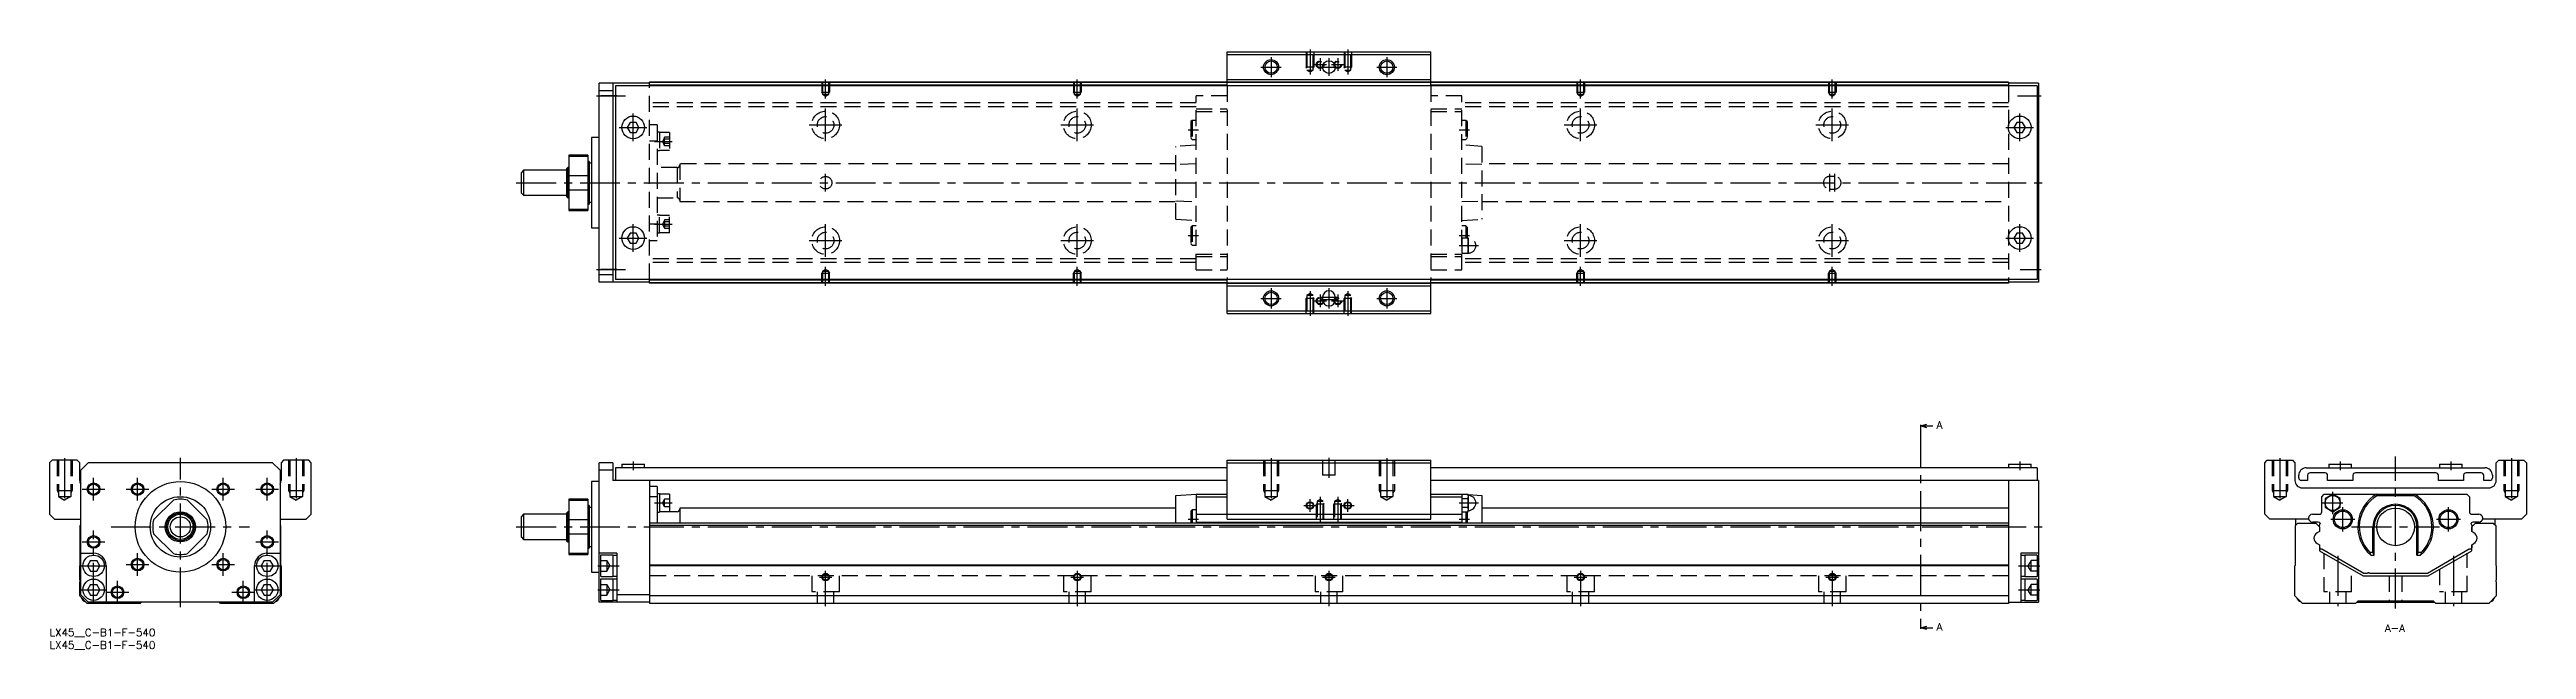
# Model space of a CAD drawing. Extents: x 0 to 984, y -8 to 230.
import ezdxf

# ---------------------------------------------------------------- set-up
doc = ezdxf.new("R2010")
doc.units = 0
doc.header["$LTSCALE"] = 0.5
doc.linetypes.add('CENTER', pattern=[50.8, 31.75, -6.35, 6.35, -6.35])
doc.linetypes.add('DASHED', pattern=[19.05, 12.7, -6.35])
for name, color, linetype in [('MSM_CENTER', 1, 'CENTER'), ('MSM_CONTINUOUS', 7, 'CONTINUOUS'), ('MSM_DASHED', 4, 'DASHED'), ('MSM_NARROW', 5, 'CONTINUOUS'), ('MSM_PART_NUMBER', 7, 'CONTINUOUS')]:
    doc.layers.add(name, color=color, linetype=linetype)
doc.styles.get("Standard").update_dxf_attribs({"font": 'txt.shx', "height": 3, "bigfont": 'bigfont.shx'})

# ---------------------------------------------------------------- blocks, each defined once
blk = doc.blocks.new('*U3')
at = {"layer": 'MSM_PART_NUMBER'}
blk.add_text('LX45__C-B1-F-540', height=3, dxfattribs=at).set_placement((0, -3))
blk = doc.blocks.new('*U4')
at = {"layer": 'MSM_PART_NUMBER'}
blk.add_text('LX45__C-B1-F-540', height=3, dxfattribs=at).set_placement((0, -8))

msp = doc.modelspace()

# ---------------------------------------------------------------- linework, layer by layer
at = {"layer": 'MSM_CENTER'}
for p, q in [((485.4, 227.38), (485.4, 219.38)), ((500.9, 230.38), (500.9, 220.47)), ((504.9, 226.88), (504.9, 221.88)), ((508.4, 226.88), (508.4, 219.88)), ((511.9, 226.88), (511.9, 221.88)), ((515.9, 230.38), (515.9, 220.47)), ((531.4, 227.38), (531.4, 219.38)), ((308.4, 210.87), (308.4, 218.38)), ((408.4, 210.87), (408.4, 218.38)), ((481.4, 223.38), (489.4, 223.38)), ((502.4, 224.38), (507.4, 224.38)), ((504.9, 223.38), (511.9, 223.38)), ((509.4, 224.38), (514.4, 224.38)), ((527.4, 223.38), (535.4, 223.38)), ((608.4, 210.87), (608.4, 218.38)), ((708.4, 210.87), (708.4, 218.38)), ((217.4, 211.88), (228.9, 211.88)), ((308.4, 193.88), (308.4, 206.88)), ((408.4, 193.88), (408.4, 206.88)), ((608.4, 193.88), (608.4, 206.88)), ((708.4, 193.88), (708.4, 206.88)), ((782.07, 211.88), (791.4, 211.88)), ((226.4, 199.38), (237.4, 199.38)), ((231.9, 193.88), (231.9, 204.88)), ((301.9, 200.38), (314.9, 200.38)), ((401.9, 200.38), (414.9, 200.38)), ((452.5, 198.38), (456.6, 198.38)), ((560.2, 198.38), (564.3, 198.38)), ((601.9, 200.38), (614.9, 200.38)), ((701.9, 200.38), (714.9, 200.38)), ((777.4, 199.38), (788.4, 199.38)), ((782.9, 193.88), (782.9, 204.88)), ((240.4, 193.83), (247.4, 193.83)), ((185.4, 177.38), (792.4, 177.38)), ((308.4, 173.88), (308.4, 180.88)), ((707.4, 173.88), (707.4, 180.88)), ((709.4, 173.88), (709.4, 180.88)), ((231.9, 149.88), (231.9, 160.88)), ((240.4, 160.92), (247.4, 160.92)), ((308.4, 147.88), (308.4, 160.88)), ((408.4, 147.88), (408.4, 160.88)), ((608.4, 147.88), (608.4, 160.88)), ((708.4, 147.88), (708.4, 160.88)), ((782.9, 149.88), (782.9, 160.88)), ((226.4, 155.38), (237.4, 155.38)), ((301.9, 154.38), (314.9, 154.38)), ((401.9, 154.38), (414.9, 154.38)), ((452.5, 156.38), (456.6, 156.38)), ((560.2, 156.38), (564.3, 156.38)), ((560.2, 152.38), (567.8, 152.38)), ((601.9, 154.38), (614.9, 154.38)), ((701.9, 154.38), (714.9, 154.38)), ((777.4, 155.38), (788.4, 155.38)), ((217.4, 142.88), (228.9, 142.88)), ((308.4, 136.38), (308.4, 143.89)), ((408.4, 136.38), (408.4, 143.89)), ((608.4, 136.38), (608.4, 143.89)), ((708.4, 136.38), (708.4, 143.89)), ((783.07, 142.88), (791.4, 142.88)), ((481.4, 131.38), (489.4, 131.38)), ((485.4, 135.38), (485.4, 127.38)), ((500.9, 134.29), (500.9, 124.38)), ((502.4, 130.38), (507.4, 130.38)), ((504.9, 132.88), (504.9, 127.88)), ((504.9, 131.88), (511.9, 131.88)), ((504.9, 130.88), (511.9, 130.88)), ((508.4, 135.38), (508.4, 127.38)), ((509.4, 130.38), (514.4, 130.38)), ((511.9, 132.88), (511.9, 127.88)), ((515.9, 134.29), (515.9, 124.38)), ((527.4, 131.38), (535.4, 131.38)), ((531.4, 135.38), (531.4, 127.38)), ((743.44, 80.12), (743.44, 0.88)), ((6, 67.76), (6, 50.18)), ((17.5, 51), (17.5, 60)), ((35, 51), (35, 60)), ((52, 8.5), (52, 68)), ((69, 51), (69, 60)), ((86.5, 51), (86.5, 60)), ((98, 67.76), (98, 50.18)), ((231.9, 66.5), (231.9, 63)), ((485.4, 67.76), (485.4, 50.18)), ((508.4, 68), (508.4, 60)), ((531.4, 67.76), (531.4, 50.18)), ((782.9, 66.5), (782.9, 63)), ((886.27, 67.76), (886.27, 50.18)), ((910.27, 66.5), (910.27, 63)), ((932.27, 8), (932.27, 68.5)), ((954.27, 66.5), (954.27, 63)), ((978.27, 67.76), (978.27, 50.18)), ((13, 55.5), (22, 55.5)), ((30.5, 55.5), (39.5, 55.5)), ((64.5, 55.5), (73.5, 55.5)), ((82, 55.5), (91, 55.5)), ((240.4, 50), (247.4, 50)), ((500.9, 46.5), (500.9, 51.5)), ((504.9, 52.41), (504.9, 42.5)), ((511.9, 52.41), (511.9, 42.5)), ((515.9, 46.5), (515.9, 51.5)), ((560.2, 50), (567.8, 50)), ((903.27, 50), (911.27, 50)), ((907.27, 45.54), (907.27, 54.46)), ((24.5, 40.5), (79.5, 40.5)), ((185.4, 40.5), (792.4, 40.5)), ((452.5, 43.5), (456.6, 43.5)), ((498.4, 49), (503.4, 49)), ((513.4, 49), (518.4, 49)), ((560.2, 43.5), (564.3, 43.5)), ((906.47, 43.5), (916.07, 43.5)), ((911.27, 38.7), (911.27, 48.3)), ((914.77, 40.5), (949.77, 40.5)), ((948.47, 43.5), (958.07, 43.5)), ((953.27, 38.7), (953.27, 48.3)), ((13, 34.5), (22, 34.5)), ((17.5, 10.25), (17.5, 39)), ((35, 21), (35, 30)), ((69, 21), (69, 30)), ((82, 34.5), (91, 34.5)), ((86.5, 10.25), (86.5, 39)), ((12.25, 25), (22.75, 25)), ((30.5, 25.5), (39.5, 25.5)), ((64.5, 25.5), (73.5, 25.5)), ((81.25, 25), (91.75, 25)), ((217.9, 25), (226.4, 25)), ((305.9, 20.5), (310.9, 20.5)), ((308.4, 9), (308.4, 23)), ((405.9, 20.5), (410.9, 20.5)), ((408.4, 23), (408.4, 9)), ((505.9, 20.5), (510.9, 20.5)), ((508.4, 23), (508.4, 9)), ((605.9, 20.5), (610.9, 20.5)), ((608.4, 23), (608.4, 9)), ((705.9, 20.5), (710.9, 20.5)), ((708.4, 23), (708.4, 9)), ((782.4, 25), (790.9, 25)), ((909.27, 28.97), (909.27, 9)), ((955.27, 28.97), (955.27, 9)), ((12.25, 15.5), (22.75, 15.5)), ((22.5, 14.5), (31.5, 14.5)), ((27, 10), (27, 19)), ((72.5, 14.5), (81.5, 14.5)), ((77, 10), (77, 19)), ((81.25, 15.5), (91.75, 15.5)), ((217.9, 15.5), (226.4, 15.5)), ((782.4, 15.5), (790.9, 15.5))]:
    msp.add_line(p, q, dxfattribs=at)
at = {"layer": 'MSM_CONTINUOUS'}
for p, q in [((467.9, 215.88), (467.9, 229.38)), ((467.9, 229.38), (548.9, 229.38)), ((467.9, 228.38), (548.9, 228.38)), ((548.9, 215.88), (548.9, 229.38)), ((238.4, 216.98), (218.4, 216.98)), ((218.4, 137.78), (218.4, 216.98)), ((223.9, 216.98), (223.9, 137.78)), ((778.4, 217.38), (238.4, 217.38)), ((238.4, 215.88), (238.4, 217.38)), ((467.9, 217.18), (238.4, 217.18)), ((467.9, 218.38), (548.9, 218.38)), ((467.9, 217.38), (548.9, 217.38)), ((778.4, 217.18), (548.9, 217.18)), ((778.4, 217.38), (778.4, 215.88)), ((790.4, 216.98), (778.4, 216.98)), ((790.4, 216.98), (790.4, 137.78)), ((223.9, 213.98), (218.4, 213.98)), ((789.9, 215.88), (224.9, 215.88)), ((224.9, 215.88), (224.9, 138.88)), ((467.9, 216.18), (238.4, 216.18)), ((778.4, 216.18), (548.9, 216.18)), ((789.9, 215.88), (789.9, 138.88)), ((230.74, 201.38), (229.59, 199.38)), ((229.59, 199.38), (230.74, 197.38)), ((233.05, 201.38), (230.74, 201.38)), ((230.74, 197.38), (233.05, 197.38)), ((234.2, 199.38), (233.05, 201.38)), ((233.05, 197.38), (234.2, 199.38)), ((781.74, 201.38), (780.59, 199.38)), ((780.59, 199.38), (781.74, 197.38)), ((784.05, 201.38), (781.74, 201.38)), ((781.74, 197.38), (784.05, 197.38)), ((785.2, 199.38), (784.05, 201.38)), ((784.05, 197.38), (785.2, 199.38)), ((213.9, 188.38), (206.4, 188.38)), ((206.4, 188.38), (206.4, 166.38)), ((206.4, 188.01), (213.9, 188.01)), ((213.9, 188.38), (213.9, 166.38)), ((215.4, 195.38), (215.4, 159.38)), ((218.4, 195.38), (215.4, 195.38)), ((188.4, 182.38), (187.4, 181.38)), ((187.4, 181.38), (187.4, 173.38)), ((188.4, 182.38), (188.4, 172.38)), ((205.4, 182.38), (188.4, 182.38)), ((205.9, 183.38), (205.4, 182.88)), ((205.4, 182.88), (205.4, 171.88)), ((205.9, 183.38), (205.9, 171.38)), ((206.4, 183.38), (205.9, 183.38)), ((213.9, 180.17), (206.4, 180.17)), ((214.4, 185.88), (213.9, 185.88)), ((214.4, 185.88), (214.4, 168.88)), ((215.4, 185.13), (214.4, 185.13)), ((187.4, 173.38), (188.4, 172.38)), ((188.4, 172.38), (205.4, 172.38)), ((205.4, 171.88), (205.9, 171.38)), ((205.9, 171.38), (206.4, 171.38)), ((206.4, 174.58), (213.9, 174.58)), ((213.9, 168.88), (214.4, 168.88)), ((214.4, 169.63), (215.4, 169.63)), ((213.9, 166.74), (206.4, 166.74)), ((206.4, 166.38), (213.9, 166.38)), ((215.4, 159.38), (218.4, 159.38)), ((230.74, 157.38), (229.59, 155.38)), ((229.59, 155.38), (230.74, 153.38)), ((233.05, 157.38), (230.74, 157.38)), ((230.74, 153.38), (233.05, 153.38)), ((234.2, 155.38), (233.05, 157.38)), ((233.05, 153.38), (234.2, 155.38)), ((781.74, 157.38), (780.59, 155.38)), ((780.59, 155.38), (781.74, 153.38)), ((784.05, 157.38), (781.74, 157.38)), ((781.74, 153.38), (784.05, 153.38)), ((785.2, 155.38), (784.05, 157.38)), ((784.05, 153.38), (785.2, 155.38)), ((223.9, 140.78), (218.4, 140.78)), ((789.9, 138.88), (224.9, 138.88)), ((238.4, 137.38), (238.4, 138.88)), ((467.9, 138.58), (238.4, 138.58)), ((467.9, 125.38), (467.9, 138.88)), ((548.9, 125.38), (548.9, 138.88)), ((778.4, 138.58), (548.9, 138.58)), ((778.4, 138.88), (778.4, 137.38)), ((238.4, 137.78), (218.4, 137.78)), ((467.9, 137.58), (238.4, 137.58)), ((778.4, 137.38), (238.4, 137.38)), ((467.9, 137.38), (548.9, 137.38)), ((467.9, 136.38), (548.9, 136.38)), ((505.9, 131.88), (505.9, 130.88)), ((510.9, 130.88), (510.9, 131.88)), ((778.4, 137.58), (548.9, 137.58)), ((790.4, 137.78), (778.4, 137.78)), ((467.9, 126.38), (548.9, 126.38)), ((467.9, 125.38), (548.9, 125.38)), ((743.44, 80.62), (745.94, 81.29)), ((743.44, 81.12), (743.44, 80.12)), ((743.44, 80.62), (748.44, 80.62)), ((745.94, 79.95), (743.44, 80.62)), ((1, 67), (0, 66)), ((0, 66), (0, 45.5)), ((11, 67), (1, 67)), ((12, 66), (11, 67)), ((12, 59), (12, 66)), ((15.4, 66), (12.4, 63)), ((12.4, 13.5), (12.4, 63)), ((88.6, 66), (15.4, 66)), ((91.6, 63), (88.6, 66)), ((91.6, 63), (91.6, 13.5)), ((93, 67), (92, 66)), ((92, 66), (92, 59)), ((103, 67), (93, 67)), ((104, 66), (103, 67)), ((104, 45.5), (104, 66)), ((223.9, 66), (218.4, 66)), ((218.4, 10.5), (218.4, 66)), ((223.9, 63), (218.4, 63)), ((223.9, 66), (223.9, 59)), ((224.9, 64), (224.9, 59)), ((467.9, 64), (224.9, 64)), ((227.4, 65.5), (227.4, 64)), ((227.4, 65.5), (236.4, 65.5)), ((236.4, 64), (236.4, 65.5)), ((467.9, 67), (548.9, 67)), ((467.9, 43.5), (467.9, 67)), ((467.9, 66), (548.9, 66)), ((548.9, 43.5), (548.9, 67)), ((789.9, 64), (548.9, 64)), ((778.4, 65.5), (778.4, 64)), ((778.4, 65.5), (787.4, 65.5)), ((787.4, 64), (787.4, 65.5)), ((789.9, 64), (789.9, 59)), ((880.27, 66), (881.27, 67)), ((880.27, 45.5), (880.27, 66)), ((881.27, 67), (891.27, 67)), ((891.27, 67), (892.27, 66)), ((892.27, 66), (892.27, 59)), ((893.77, 60), (893.77, 61)), ((896.77, 64), (967.77, 64)), ((897.27, 61), (897.27, 59)), ((904.27, 62), (898.27, 62)), ((905.27, 59), (905.27, 61)), ((905.77, 65.5), (914.77, 65.5)), ((905.77, 65.5), (905.77, 64)), ((914.77, 64), (914.77, 65.5)), ((915.27, 61), (915.27, 59)), ((948.27, 62), (916.27, 62)), ((949.27, 59), (949.27, 61)), ((949.77, 65.5), (958.77, 65.5)), ((949.77, 65.5), (949.77, 64)), ((958.77, 64), (958.77, 65.5)), ((959.27, 61), (959.27, 59)), ((966.27, 62), (960.27, 62)), ((967.27, 59), (967.27, 61)), ((970.77, 61), (970.77, 60)), ((972.27, 66), (973.27, 67)), ((972.27, 59), (972.27, 66)), ((973.27, 67), (983.27, 67)), ((983.27, 67), (984.27, 66)), ((984.27, 66), (984.27, 45.5)), ((41.36, 43.3), (49.2, 51.14)), ((54.8, 51.14), (62.64, 43.3)), ((213.9, 51.5), (206.4, 51.5)), ((206.4, 51.5), (206.4, 29.5)), ((206.4, 51.14), (213.9, 51.14)), ((213.9, 51.5), (213.9, 29.5)), ((218.4, 58.5), (215.4, 58.5)), ((215.4, 58.5), (215.4, 22.5)), ((467.9, 59), (223.9, 59)), ((238.4, 59), (238.4, 10)), ((241.4, 56.5), (238.4, 56.5)), ((241.4, 52.5), (238.4, 52.5)), ((241.4, 56.5), (241.4, 42)), ((242.4, 53.65), (241.4, 53.65)), ((242.4, 53.65), (242.4, 46.35)), ((246.4, 53.5), (242.4, 53.5)), ((246.4, 53.5), (246.4, 46.5)), ((447.6, 53), (455.6, 53.5)), ((447.6, 42), (447.6, 53)), ((455.6, 53.5), (467.9, 53.5)), ((455.6, 53.5), (455.6, 42)), ((455.6, 52.5), (467.9, 52.5)), ((790.4, 59), (548.9, 59)), ((548.9, 53.5), (561.2, 53.5)), ((548.9, 52.5), (561.2, 52.5)), ((561.2, 53.5), (561.77, 53.46)), ((561.2, 53.5), (561.2, 42)), ((561.32, 53.46), (561.2, 53)), ((561.2, 52.41), (561.2, 52.6)), ((561.32, 53.46), (563.67, 53.46)), ((561.32, 51.73), (563.67, 51.73)), ((563.8, 53), (563.67, 53.46)), ((563.7, 53.34), (569.2, 53)), ((563.8, 47), (563.8, 53)), ((569.2, 53), (569.2, 42)), ((778.4, 59), (778.4, 10)), ((790.4, 59), (790.4, 10.5)), ((897.27, 59), (894.77, 59)), ((895.27, 56), (969.27, 56)), ((902.92, 52.5), (903.92, 53.5)), ((902.92, 46.5), (902.92, 52.5)), ((903.92, 53.5), (960.62, 53.5)), ((907.27, 53.46), (904.27, 51.73)), ((904.27, 51.73), (904.27, 48.27)), ((915.27, 59), (905.27, 59)), ((910.27, 51.73), (907.27, 53.46)), ((910.27, 48.27), (910.27, 51.73)), ((924.79, 53.5), (925.04, 53)), ((925.04, 53), (939.5, 53)), ((939.5, 53), (939.76, 53.5)), ((959.27, 59), (949.27, 59)), ((960.62, 53.5), (961.62, 52.5)), ((961.62, 52.5), (961.62, 46.5)), ((969.77, 59), (967.27, 59)), ((0, 45.5), (2, 43.5)), ((2, 43.5), (12.4, 43.5)), ((12.2, 41), (12.4, 41.2)), ((12.2, 25.2), (12.2, 41)), ((91.6, 43.5), (102, 43.5)), ((91.6, 41.2), (91.8, 41)), ((91.8, 41), (91.8, 25.2)), ((102, 43.5), (104, 45.5)), ((188.4, 45.5), (187.4, 44.5)), ((187.4, 44.5), (187.4, 36.5)), ((205.4, 45.5), (188.4, 45.5)), ((188.4, 45.5), (188.4, 35.5)), ((205.9, 46.5), (205.4, 46)), ((205.4, 46), (205.4, 35)), ((206.4, 46.5), (205.9, 46.5)), ((205.9, 46.5), (205.9, 34.5)), ((213.9, 43.3), (206.4, 43.3)), ((214.4, 49), (213.9, 49)), ((214.4, 49), (214.4, 32)), ((215.4, 48.25), (214.4, 48.25)), ((778.4, 42), (238.4, 42)), ((778.4, 41), (238.4, 41)), ((241.4, 46.35), (242.4, 46.35)), ((249.4, 46.5), (242.4, 46.5)), ((250.4, 48), (250.4, 42)), ((447.6, 48), (250.4, 48)), ((454, 47.3), (453.5, 46.8)), ((453.5, 46.8), (453.5, 42)), ((455.6, 47.3), (454, 47.3)), ((454, 47.3), (454, 42)), ((455.6, 45.5), (561.2, 45.5)), ((455.6, 42.4), (561.2, 42.4)), ((467.9, 43.5), (548.9, 43.5)), ((561.2, 47), (561.32, 46.54)), ((561.32, 48.27), (563.67, 48.27)), ((561.32, 46.54), (563.67, 46.54)), ((562.8, 46.54), (562.8, 42)), ((563.3, 46.54), (563.3, 42)), ((563.67, 46.54), (563.8, 47)), ((778.4, 48), (569.2, 48)), ((882.27, 43.5), (880.27, 45.5)), ((897.74, 43.5), (882.27, 43.5)), ((892.47, 41), (893.47, 42)), ((892.47, 25.2), (892.47, 41)), ((892.67, 41.2), (892.67, 43.5)), ((893.47, 42), (900.52, 42)), ((899.22, 45.5), (901.92, 45.5)), ((901.52, 42.4), (899.22, 42.4)), ((900.52, 42), (902.02, 40.5)), ((900.52, 42), (902.02, 40.5)), ((901.97, 40.55), (901.97, 41.2)), ((902.02, 40.5), (902.02, 38.61)), ((904.27, 48.27), (907.27, 46.54)), ((907.27, 46.54), (910.27, 48.27)), ((923.27, 30.44), (923.27, 40.5)), ((923.77, 29.22), (923.77, 40.5)), ((940.77, 29.22), (940.77, 40.5)), ((941.27, 30.44), (941.27, 40.5)), ((962.52, 40.5), (964.02, 42)), ((962.57, 40.55), (962.52, 40.5)), ((962.52, 40.5), (962.52, 38.61)), ((962.52, 38.61), (962.52, 40.5)), ((962.57, 41.2), (962.57, 40.55)), ((962.62, 45.5), (965.32, 45.5)), ((965.32, 42.4), (963.02, 42.4)), ((964.02, 42), (971.07, 42)), ((982.27, 43.5), (966.81, 43.5)), ((971.07, 42), (972.07, 41)), ((971.87, 41.2), (971.87, 43.5)), ((972.07, 41), (972.07, 25.2)), ((984.27, 45.5), (982.27, 43.5)), ((12.4, 30), (17.5, 30)), ((49.2, 29.86), (41.36, 37.7)), ((62.64, 37.7), (54.8, 29.86)), ((86.5, 30), (91.6, 30)), ((187.4, 36.5), (188.4, 35.5)), ((188.4, 35.5), (205.4, 35.5)), ((205.4, 35), (205.9, 34.5)), ((205.9, 34.5), (206.4, 34.5)), ((206.4, 37.7), (213.9, 37.7)), ((213.9, 29.86), (206.4, 29.86)), ((213.9, 32), (214.4, 32)), ((214.4, 32.75), (215.4, 32.75)), ((225.4, 30), (218.4, 30)), ((225.4, 30), (225.4, 10.5)), ((783.4, 30), (783.4, 10.5)), ((790.4, 30), (783.4, 30)), ((902.02, 38.61), (901.13, 38.1)), ((901.13, 33.9), (902.02, 33.39)), ((902.02, 33.39), (902.02, 31)), ((902.02, 31), (919.34, 21)), ((902.97, 31.61), (902.77, 31.61)), ((919.61, 22), (902.97, 31.61)), ((921.91, 30.44), (923.27, 30.44)), ((923.77, 29.22), (923.27, 30.44)), ((941.27, 30.44), (940.77, 29.22)), ((941.27, 30.44), (942.63, 30.44)), ((961.57, 31.61), (944.93, 22)), ((945.2, 21), (962.52, 31)), ((961.77, 31.61), (961.57, 31.61)), ((963.42, 38.1), (962.52, 38.61)), ((962.52, 33.39), (963.42, 33.9)), ((962.52, 33.39), (962.52, 32.13)), ((962.52, 31), (962.52, 33.39)), ((12, 25), (12.2, 25.2)), ((12, 19.4), (12, 25)), ((16.27, 27.12), (15.05, 25)), ((15.05, 25), (16.27, 22.88)), ((16.27, 27.12), (18.73, 27.12)), ((16.27, 22.88), (18.73, 22.88)), ((19.95, 25), (18.73, 27.12)), ((18.73, 22.88), (19.95, 25)), ((22.5, 25), (22.5, 10.5)), ((81.5, 10.5), (81.5, 25)), ((85.27, 27.12), (84.05, 25)), ((84.05, 25), (85.27, 22.88)), ((85.27, 27.12), (87.73, 27.12)), ((85.27, 22.88), (87.73, 22.88)), ((88.95, 25), (87.73, 27.12)), ((87.73, 22.88), (88.95, 25)), ((91.8, 25.2), (92, 25)), ((92, 25), (92, 13)), ((206.4, 29.5), (213.9, 29.5)), ((215.4, 22.5), (218.4, 22.5)), ((218.9, 29), (218.9, 21)), ((223.9, 29.25), (219.15, 29.25)), ((219.15, 20.75), (223.9, 20.75)), ((223.9, 19.75), (219.15, 19.75)), ((223.9, 29.25), (223.9, 20.75)), ((225.4, 29.15), (223.9, 29.15)), ((223.9, 20.85), (225.4, 20.85)), ((223.9, 19.75), (223.9, 11.25)), ((778.4, 25.2), (238.4, 25.2)), ((778.4, 25), (238.4, 25)), ((784.9, 29.15), (783.4, 29.15)), ((783.4, 20.85), (784.9, 20.85)), ((789.9, 29.25), (784.9, 29.25)), ((784.9, 29.25), (784.9, 20.75)), ((784.9, 20.75), (789.9, 20.75)), ((789.9, 19.75), (784.9, 19.75)), ((784.9, 19.75), (784.9, 11.25)), ((789.9, 29.25), (789.9, 20.75)), ((789.9, 19.75), (789.9, 11.25)), ((892.27, 25), (892.47, 25.2)), ((892.27, 13), (892.27, 25)), ((919.34, 21), (945.2, 21)), ((921.12, 22), (919.61, 22)), ((944.93, 22), (921.92, 22)), ((922.38, 29.22), (923.77, 29.22)), ((940.77, 29.22), (942.16, 29.22)), ((972.07, 25.2), (972.27, 25)), ((972.27, 25), (972.27, 19.4)), ((12, 13), (12, 18.6)), ((15, 10), (12, 13)), ((15.4, 10.5), (12.4, 13.5)), ((36, 10), (15, 10)), ((16.27, 17.62), (15.05, 15.5)), ((15.05, 15.5), (16.27, 13.38)), ((88.6, 10.5), (15.4, 10.5)), ((16.27, 17.62), (18.73, 17.62)), ((16.27, 13.38), (18.73, 13.38)), ((19.95, 15.5), (18.73, 17.62)), ((18.73, 13.38), (19.95, 15.5)), ((36.5, 10.5), (36, 10)), ((68, 10), (67.5, 10.5)), ((89, 10), (68, 10)), ((85.27, 17.62), (84.05, 15.5)), ((84.05, 15.5), (85.27, 13.38)), ((85.27, 17.62), (87.73, 17.62)), ((85.27, 13.38), (87.73, 13.38)), ((88.95, 15.5), (87.73, 17.62)), ((87.73, 13.38), (88.95, 15.5)), ((91.6, 13.5), (88.6, 10.5)), ((92, 13), (89, 10)), ((238.4, 10.5), (218.4, 10.5)), ((218.9, 19.5), (218.9, 11.5)), ((219.15, 11.25), (223.9, 11.25)), ((225.4, 19.65), (223.9, 19.65)), ((223.9, 11.35), (225.4, 11.35)), ((238.4, 13.5), (225.4, 13.5)), ((778.4, 13), (238.4, 13)), ((778.4, 10), (238.4, 10)), ((778.4, 10.5), (790.4, 10.5)), ((784.9, 19.65), (783.4, 19.65)), ((783.4, 11.35), (784.9, 11.35)), ((784.9, 11.25), (789.9, 11.25)), ((895.27, 10), (892.27, 13)), ((916.27, 10), (895.27, 10)), ((917.27, 11), (916.27, 10)), ((916.77, 10.5), (947.77, 10.5)), ((947.27, 11), (917.27, 11)), ((948.27, 10), (947.27, 11)), ((969.27, 10), (948.27, 10)), ((972.27, 13), (969.27, 10)), ((972.27, 18.6), (972.27, 13)), ((743.44, 0.38), (745.94, 1.05)), ((743.44, 0.88), (743.44, -0.12)), ((743.44, 0.38), (748.44, 0.38)), ((745.94, -0.29), (743.44, 0.38))]:
    msp.add_line(p, q, dxfattribs=at)
for centre, radius in [((485.4, 223.38), 2.46), ((508.4, 223.38), 2.5), ((531.4, 223.38), 2.46), ((231.9, 199.38), 4.5), ((782.9, 199.38), 4.5), ((231.9, 155.38), 4.5), ((782.9, 155.38), 4.5), ((485.4, 131.38), 2.46), ((531.4, 131.38), 2.46), ((17.5, 55.5), 2.07), ((35, 55.5), 2.07), ((52, 40.5), 18), ((52, 40.5), 12), ((69, 55.5), 2.07), ((86.5, 55.5), 2.07), ((500.9, 49), 1.23), ((515.9, 49), 1.23), ((907.27, 50), 3), ((52, 40.5), 6), ((52, 40.5), 5.5), ((52, 40.5), 5), ((52, 40.5), 4), ((911.27, 43.5), 3.8), ((911.27, 43.5), 3.3), ((932.27, 40.5), 7.5), ((953.27, 43.5), 3.8), ((953.27, 43.5), 3.3), ((17.5, 34.5), 2.07), ((86.5, 34.5), 2.07), ((17.5, 25), 4.25), ((17.5, 15.5), 4.25), ((35, 25.5), 2.07), ((69, 25.5), 2.07), ((86.5, 25), 4.25), ((86.5, 15.5), 4.25), ((308.4, 20.5), 1.23), ((408.4, 20.5), 1.23), ((508.4, 20.5), 1.23), ((608.4, 20.5), 1.23), ((708.4, 20.5), 1.23), ((27, 14.5), 2.07), ((77, 14.5), 2.07)]:
    msp.add_circle(centre, radius, dxfattribs=at)
for centre, radius, start, end in [((508.4, 131.88), 2.5, 0, 180), ((508.4, 130.88), 2.5, 180, 0), ((896.77, 61), 3, 90, 180), ((894.77, 60), 1, 180, 270), ((898.27, 61), 1, 90, 180), ((904.27, 61), 1, 0, 90), ((916.27, 61), 1, 90, 180), ((948.27, 61), 1, 0, 90), ((960.27, 61), 1, 90, 180), ((966.27, 61), 1, 0, 90), ((967.77, 61), 3, 0, 90), ((969.77, 60), 1, 270, 0), ((15, 59), 3, 180, 209.92525), ((52, 40.5), 11, 75.27264, 104.72736), ((89, 59), 3, 330.07238, 0), ((564.5, 52.57), 3.31, 164.22771, 179.4294), ((564.5, 52.63), 3.31, 180.57378, 195.76911), ((574.08, 49.95), 12.89, 172.03062, 179.75617), ((574.65, 50.1), 13.46, 180.40698, 187.80623), ((560.49, 52.56), 3.31, 0.57378, 15.76911), ((560.49, 52.63), 3.31, 344.22771, 359.4294), ((550.9, 49.94), 12.89, 0.24521, 7.968), ((550.34, 50.1), 13.46, 352.19377, 359.59302), ((563.8, 50), 3, 270, 90), ((895.27, 59), 3, 180, 270), ((932.27, 40.5), 15, 119.92643, 228.76392), ((932.27, 40.5), 14.44, 120.05097, 224.15139), ((932.27, 40.5), 9, 0, 180), ((932.27, 40.5), 14.44, 315.84861, 59.94903), ((932.27, 40.5), 15, 311.23608, 60.07357), ((969.27, 59), 3, 270, 0), ((52, 40.5), 11, 165.27264, 194.72736), ((52, 40.5), 11, 345.27264, 14.72736), ((249.4, 47.5), 1, 270, 0), ((564.5, 47.37), 3.31, 164.22771, 179.4294), ((564.5, 47.44), 3.31, 180.57378, 195.76911), ((560.49, 47.37), 3.31, 0.57378, 15.76911), ((560.49, 47.43), 3.31, 344.22771, 359.4294), ((899.22, 43.95), 1.55, 90, 270), ((901.52, 41.4), 1, 30.09191, 90), ((901.92, 46.5), 1, 270, 0), ((902.77, 41.2), 0.8, 118.74892, 180), ((932.27, 40.5), 8.5, 0, 180), ((962.62, 46.5), 1, 180, 270), ((963.02, 41.4), 1, 90, 149.90809), ((961.77, 41.2), 0.8, 0, 61.25108), ((965.32, 43.95), 1.55, 270, 90), ((17.5, 25), 5, 0, 90), ((52, 40.5), 11, 255.27264, 284.72736), ((86.5, 25), 5, 90, 180), ((902.43, 35.85), 2.6, 120.00003, 176.58933), ((902.43, 36.15), 2.6, 183.41067, 239.99996), ((902.77, 32.41), 0.8, 200.36413, 270), ((934.5, 34.62), 13.26, 198.36858, 204.03004), ((929.98, 34.65), 13.33, 335.98509, 341.61629), ((961.77, 32.41), 0.8, 270, 339.62763), ((962.12, 35.85), 2.6, 3.41067, 59.99996), ((962.12, 36.15), 2.6, 300.00004, 356.58933), ((219.15, 29), 0.25, 90, 180), ((219.15, 21), 0.25, 180, 270), ((219.15, 19.5), 0.25, 90, 180), ((921.52, 21.7), 0.5, 36.8699, 143.1301), ((11.7, 19), 0.5, 306.8699, 53.1301), ((15.4, 13.5), 3, 201.81505, 248.18495), ((88.6, 13.5), 3, 291.81368, 338.18632), ((219.15, 11.5), 0.25, 180, 270), ((895.67, 13.5), 3, 201.81368, 248.18632), ((968.87, 13.5), 3, 291.81505, 338.18495), ((972.57, 19), 0.5, 126.8699, 233.1301)]:
    msp.add_arc(centre, radius, start, end, dxfattribs=at)
at = {"layer": 'MSM_DASHED'}
for p, q in [((499.4, 229.38), (499.4, 223.38)), ((499.67, 229.38), (499.67, 222.18)), ((502.13, 222.18), (502.13, 229.38)), ((502.4, 229.38), (502.4, 223.38)), ((514.4, 229.38), (514.4, 223.38)), ((514.67, 229.38), (514.67, 222.18)), ((517.13, 222.18), (517.13, 229.38)), ((517.4, 229.38), (517.4, 223.38)), ((306.9, 217.38), (306.9, 213.38)), ((307.17, 217.38), (307.17, 212.58)), ((309.63, 212.58), (309.63, 217.38)), ((309.9, 217.38), (309.9, 213.38)), ((406.9, 217.38), (406.9, 213.38)), ((407.17, 217.38), (407.17, 212.58)), ((409.63, 212.58), (409.63, 217.38)), ((409.9, 217.38), (409.9, 213.38)), ((548.9, 217.38), (467.9, 217.38)), ((502.4, 223.38), (499.4, 223.38)), ((499.67, 222.91), (499.4, 223.38)), ((499.67, 222.18), (502.13, 222.18)), ((499.67, 222.18), (500.9, 221.47)), ((500.9, 221.47), (502.13, 222.18)), ((502.13, 222.91), (502.4, 223.38)), ((517.4, 223.38), (514.4, 223.38)), ((514.67, 222.91), (514.4, 223.38)), ((514.67, 222.18), (517.13, 222.18)), ((514.67, 222.18), (515.9, 221.47)), ((515.9, 221.47), (517.13, 222.18)), ((517.13, 222.91), (517.4, 223.38)), ((606.9, 217.38), (606.9, 213.38)), ((607.17, 217.38), (607.17, 212.58)), ((609.63, 212.58), (609.63, 217.38)), ((609.9, 217.38), (609.9, 213.38)), ((706.9, 217.38), (706.9, 213.38)), ((707.17, 217.38), (707.17, 212.58)), ((709.63, 212.58), (709.63, 217.38)), ((709.9, 217.38), (709.9, 213.38)), ((225.4, 211.88), (218.4, 211.88)), ((238.4, 138.88), (238.4, 215.88)), ((455.6, 209.13), (238.4, 209.13)), ((455.6, 207.63), (238.4, 207.63)), ((306.9, 213.38), (309.9, 213.38)), ((307.17, 212.91), (306.9, 213.38)), ((307.17, 212.58), (308.4, 211.87)), ((307.17, 212.58), (309.63, 212.58)), ((308.4, 211.87), (309.63, 212.58)), ((309.63, 212.91), (309.9, 213.38)), ((406.9, 213.38), (409.9, 213.38)), ((407.17, 212.91), (406.9, 213.38)), ((407.17, 212.58), (409.63, 212.58)), ((407.17, 212.58), (408.4, 211.87)), ((408.4, 211.87), (409.63, 212.58)), ((409.63, 212.91), (409.9, 213.38)), ((467.9, 211.98), (455.6, 211.98)), ((455.6, 142.78), (455.6, 211.98)), ((455.6, 206.73), (467.9, 206.73)), ((467.9, 215.88), (467.9, 138.88)), ((548.9, 215.88), (548.9, 138.88)), ((561.2, 211.98), (548.9, 211.98)), ((548.9, 206.73), (561.2, 206.73)), ((561.2, 142.78), (561.2, 211.98)), ((778.4, 209.13), (561.2, 209.13)), ((778.4, 207.63), (561.2, 207.63)), ((606.9, 213.38), (609.9, 213.38)), ((607.17, 212.91), (606.9, 213.38)), ((607.17, 212.58), (609.63, 212.58)), ((607.17, 212.58), (608.4, 211.87)), ((608.4, 211.87), (609.63, 212.58)), ((609.63, 212.91), (609.9, 213.38)), ((706.9, 213.38), (709.9, 213.38)), ((707.17, 212.91), (706.9, 213.38)), ((707.17, 212.58), (709.63, 212.58)), ((707.17, 212.58), (708.4, 211.87)), ((708.4, 211.87), (709.63, 212.58)), ((709.63, 212.91), (709.9, 213.38)), ((778.4, 215.88), (778.4, 138.88)), ((241.4, 200.38), (238.4, 200.38)), ((241.4, 200.38), (241.4, 154.38)), ((242.4, 197.48), (241.4, 197.48)), ((242.4, 197.48), (242.4, 190.18)), ((246.4, 197.33), (242.4, 197.33)), ((246.4, 197.33), (246.4, 190.33)), ((454, 202.18), (453.5, 201.68)), ((453.5, 201.68), (453.5, 195.08)), ((455.6, 202.18), (454, 202.18)), ((454, 202.18), (454, 194.58)), ((455.6, 205.73), (467.9, 205.73)), ((548.9, 205.73), (561.2, 205.73)), ((562.8, 202.18), (561.2, 202.18)), ((563.3, 201.68), (562.8, 202.18)), ((562.8, 202.18), (562.8, 194.58)), ((563.3, 201.68), (563.3, 195.08)), ((241.4, 193.9), (238.4, 193.9)), ((241.4, 190.18), (242.4, 190.18)), ((242.4, 190.33), (246.4, 190.33)), ((244.4, 195.33), (243.53, 193.83)), ((244.4, 192.33), (243.53, 193.83)), ((244.4, 192.1), (244.4, 195.56)), ((246.4, 195.56), (244.4, 195.56)), ((246.4, 194.7), (244.4, 194.7)), ((246.4, 192.96), (244.4, 192.96)), ((246.4, 192.1), (244.4, 192.1)), ((455.6, 192.38), (447.6, 191.82)), ((447.6, 162.93), (447.6, 191.82)), ((453.5, 195.08), (454, 194.58)), ((454, 194.58), (455.6, 194.58)), ((561.2, 194.58), (562.8, 194.58)), ((569.2, 191.82), (561.2, 192.38)), ((562.8, 194.58), (563.3, 195.08)), ((569.2, 191.82), (569.2, 162.93)), ((249.4, 183.38), (241.4, 183.38)), ((249.4, 183.38), (249.4, 171.38)), ((250.4, 184.88), (250.4, 169.88)), ((447.6, 184.88), (250.4, 184.88)), ((455.6, 184.86), (447.6, 184.61)), ((569.2, 184.61), (561.2, 184.86)), ((778.4, 184.88), (569.2, 184.88)), ((709.4, 179.88), (707.4, 179.88)), ((241.4, 171.38), (249.4, 171.38)), ((250.4, 169.88), (447.6, 169.88)), ((447.6, 170.14), (455.6, 169.89)), ((561.2, 169.89), (569.2, 170.14)), ((569.2, 169.88), (778.4, 169.88)), ((707.4, 174.88), (709.4, 174.88)), ((241.4, 160.85), (238.4, 160.85)), ((241.4, 164.57), (242.4, 164.57)), ((242.4, 157.27), (242.4, 164.57)), ((242.4, 164.42), (246.4, 164.42)), ((244.4, 162.42), (243.53, 160.92)), ((244.4, 159.42), (243.53, 160.92)), ((244.4, 162.65), (244.4, 159.19)), ((246.4, 162.65), (244.4, 162.65)), ((246.4, 161.79), (244.4, 161.79)), ((246.4, 160.05), (244.4, 160.05)), ((246.4, 159.19), (244.4, 159.19)), ((246.4, 157.42), (246.4, 164.42)), ((447.6, 162.93), (455.6, 162.38)), ((454, 160.18), (453.5, 159.68)), ((453.5, 159.68), (453.5, 153.08)), ((455.6, 160.18), (454, 160.18)), ((454, 160.18), (454, 152.58)), ((561.2, 162.38), (569.2, 162.93)), ((562.8, 160.18), (561.2, 160.18)), ((562.8, 160.18), (562.8, 155.38)), ((563.3, 159.68), (562.8, 160.18)), ((563.3, 159.68), (563.3, 155.38)), ((238.4, 154.38), (241.4, 154.38)), ((242.4, 157.27), (241.4, 157.27)), ((246.4, 157.42), (242.4, 157.42)), ((453.5, 153.08), (454, 152.58)), ((454, 152.58), (455.6, 152.58)), ((455.6, 149.03), (467.9, 149.03)), ((455.6, 148.03), (467.9, 148.03)), ((548.9, 149.03), (561.2, 149.03)), ((548.9, 148.03), (561.2, 148.03)), ((563.8, 155.38), (561.2, 155.38)), ((561.2, 149.38), (563.8, 149.38)), ((561.32, 152.38), (563.67, 152.38)), ((563.8, 149.38), (563.8, 155.38)), ((225.4, 142.88), (218.4, 142.88)), ((455.6, 147.13), (238.4, 147.13)), ((455.6, 145.63), (238.4, 145.63)), ((307.17, 141.84), (306.9, 141.38)), ((306.9, 137.38), (306.9, 141.38)), ((306.9, 141.38), (309.9, 141.38)), ((308.4, 142.89), (307.17, 142.18)), ((307.17, 142.18), (307.17, 137.38)), ((307.17, 142.18), (309.63, 142.18)), ((309.63, 142.18), (308.4, 142.89)), ((309.63, 137.38), (309.63, 142.18)), ((309.63, 141.84), (309.9, 141.38)), ((309.9, 137.38), (309.9, 141.38)), ((407.17, 141.84), (406.9, 141.38)), ((406.9, 141.38), (409.9, 141.38)), ((406.9, 137.38), (406.9, 141.38)), ((408.4, 142.89), (407.17, 142.18)), ((407.17, 142.18), (409.63, 142.18)), ((407.17, 142.18), (407.17, 137.38)), ((409.63, 142.18), (408.4, 142.89)), ((409.63, 137.38), (409.63, 142.18)), ((409.63, 141.84), (409.9, 141.38)), ((409.9, 137.38), (409.9, 141.38)), ((455.6, 142.78), (467.9, 142.78)), ((548.9, 142.78), (561.2, 142.78)), ((778.4, 147.13), (561.2, 147.13)), ((778.4, 145.63), (561.2, 145.63)), ((607.17, 141.84), (606.9, 141.38)), ((606.9, 141.38), (609.9, 141.38)), ((606.9, 137.38), (606.9, 141.38)), ((608.4, 142.89), (607.17, 142.18)), ((607.17, 142.18), (609.63, 142.18)), ((607.17, 142.18), (607.17, 137.38)), ((609.63, 142.18), (608.4, 142.89)), ((609.63, 137.38), (609.63, 142.18)), ((609.63, 141.84), (609.9, 141.38)), ((609.9, 137.38), (609.9, 141.38)), ((707.17, 141.84), (706.9, 141.38)), ((706.9, 141.38), (709.9, 141.38)), ((706.9, 137.38), (706.9, 141.38)), ((708.4, 142.89), (707.17, 142.18)), ((707.17, 142.18), (709.63, 142.18)), ((707.17, 142.18), (707.17, 137.38)), ((709.63, 142.18), (708.4, 142.89)), ((709.63, 137.38), (709.63, 142.18)), ((709.63, 141.84), (709.9, 141.38)), ((709.9, 137.38), (709.9, 141.38)), ((548.9, 137.38), (467.9, 137.38)), ((499.67, 131.84), (499.4, 131.38)), ((499.4, 125.38), (499.4, 131.38)), ((502.4, 131.38), (499.4, 131.38)), ((500.9, 133.29), (499.67, 132.58)), ((499.67, 132.58), (499.67, 125.38)), ((502.13, 132.58), (499.67, 132.58)), ((502.13, 132.58), (500.9, 133.29)), ((502.13, 125.38), (502.13, 132.58)), ((502.13, 131.84), (502.4, 131.38)), ((502.4, 125.38), (502.4, 131.38)), ((514.67, 131.84), (514.4, 131.38)), ((514.4, 125.38), (514.4, 131.38)), ((517.4, 131.38), (514.4, 131.38)), ((515.9, 133.29), (514.67, 132.58)), ((514.67, 132.58), (514.67, 125.38)), ((517.13, 132.58), (514.67, 132.58)), ((517.13, 132.58), (515.9, 133.29)), ((517.13, 125.38), (517.13, 132.58)), ((517.13, 131.84), (517.4, 131.38)), ((517.4, 125.38), (517.4, 131.38)), ((3, 67), (3, 55)), ((3.54, 67), (3.54, 52.6)), ((8.46, 67), (8.46, 52.6)), ((9, 67), (9, 55)), ((95, 67), (95, 55)), ((95.54, 67), (95.54, 52.6)), ((100.46, 67), (100.46, 52.6)), ((101, 67), (101, 55)), ((482.4, 67), (482.4, 55)), ((482.94, 67), (482.94, 52.6)), ((487.85, 67), (487.85, 52.6)), ((488.4, 67), (488.4, 55)), ((505.9, 67), (505.9, 61)), ((510.9, 61), (505.9, 61)), ((510.9, 61), (510.9, 67)), ((528.4, 67), (528.4, 55)), ((528.94, 67), (528.94, 52.6)), ((533.85, 67), (533.85, 52.6)), ((534.4, 67), (534.4, 55)), ((883.27, 67), (883.27, 55)), ((883.81, 67), (883.81, 52.6)), ((888.73, 67), (888.73, 52.6)), ((889.27, 67), (889.27, 55)), ((975.27, 67), (975.27, 55)), ((975.81, 67), (975.81, 52.6)), ((980.73, 67), (980.73, 52.6)), ((981.27, 67), (981.27, 55)), ((3, 55), (9, 55)), ((3, 55), (3.54, 54.06)), ((3.54, 52.6), (8.46, 52.6)), ((3.54, 52.6), (6, 51.18)), ((8.46, 52.6), (6, 51.18)), ((9, 55), (8.46, 54.06)), ((95, 55), (101, 55)), ((95, 55), (95.54, 54.06)), ((95.54, 52.6), (100.46, 52.6)), ((95.54, 52.6), (98, 51.18)), ((100.46, 52.6), (98, 51.18)), ((101, 55), (100.46, 54.06)), ((244.4, 51.5), (243.53, 50)), ((244.4, 48.5), (243.53, 50)), ((244.4, 48.5), (244.4, 51.5)), ((246.4, 51.5), (244.4, 51.5)), ((244.4, 50), (246.4, 50)), ((482.4, 55), (488.4, 55)), ((482.4, 55), (482.94, 54.06)), ((482.94, 52.6), (487.85, 52.6)), ((482.94, 52.6), (485.4, 51.18)), ((487.85, 52.6), (485.4, 51.18)), ((488.4, 55), (487.85, 54.06)), ((503.67, 49.97), (503.4, 49.5)), ((506.4, 49.5), (503.4, 49.5)), ((503.4, 43.5), (503.4, 49.5)), ((504.9, 51.41), (503.67, 50.7)), ((503.67, 50.7), (503.67, 43.5)), ((503.67, 50.7), (506.13, 50.7)), ((506.13, 50.7), (504.9, 51.41)), ((506.13, 43.5), (506.13, 50.7)), ((506.13, 49.97), (506.4, 49.5)), ((506.4, 43.5), (506.4, 49.5)), ((510.67, 49.97), (510.4, 49.5)), ((513.4, 49.5), (510.4, 49.5)), ((510.4, 43.5), (510.4, 49.5)), ((511.9, 51.41), (510.67, 50.7)), ((510.67, 50.7), (510.67, 43.5)), ((510.67, 50.7), (513.13, 50.7)), ((513.13, 50.7), (511.9, 51.41)), ((513.13, 43.5), (513.13, 50.7)), ((513.13, 49.97), (513.4, 49.5)), ((513.4, 43.5), (513.4, 49.5)), ((528.4, 55), (534.4, 55)), ((528.4, 55), (528.94, 54.06)), ((528.94, 52.6), (533.85, 52.6)), ((528.94, 52.6), (531.4, 51.18)), ((533.85, 52.6), (531.4, 51.18)), ((534.4, 55), (533.85, 54.06)), ((883.27, 55), (889.27, 55)), ((883.27, 55), (883.81, 54.06)), ((883.81, 52.6), (888.73, 52.6)), ((883.81, 52.6), (886.27, 51.18)), ((888.73, 52.6), (886.27, 51.18)), ((889.27, 55), (888.73, 54.06)), ((975.27, 55), (981.27, 55)), ((975.27, 55), (975.81, 54.06)), ((975.81, 52.6), (980.73, 52.6)), ((975.81, 52.6), (978.27, 51.18)), ((980.73, 52.6), (978.27, 51.18)), ((981.27, 55), (980.73, 54.06)), ((246.4, 48.5), (244.4, 48.5)), ((903.77, 29.99), (903.77, 14.7)), ((960.77, 14.7), (960.77, 29.99)), ((218.9, 27.12), (221.4, 27.12)), ((218.9, 25), (221.4, 25)), ((218.9, 22.88), (221.4, 22.88)), ((221.4, 27.12), (221.4, 22.88)), ((221.4, 27.12), (222.62, 25)), ((221.4, 22.88), (222.62, 25)), ((778.4, 21), (238.4, 21)), ((302.9, 21), (302.9, 14.7)), ((313.9, 14.7), (313.9, 21)), ((402.9, 21), (402.9, 14.7)), ((413.9, 14.7), (413.9, 21)), ((502.9, 21), (502.9, 14.7)), ((513.9, 14.7), (513.9, 21)), ((602.9, 21), (602.9, 14.7)), ((613.9, 14.7), (613.9, 21)), ((702.9, 21), (702.9, 14.7)), ((713.9, 14.7), (713.9, 21)), ((787.4, 27.12), (786.17, 25)), ((787.4, 22.88), (786.17, 25)), ((787.4, 22.88), (787.4, 27.12)), ((789.9, 27.12), (787.4, 27.12)), ((787.4, 25), (789.9, 25)), ((789.9, 22.88), (787.4, 22.88)), ((914.77, 14.7), (914.77, 23.64)), ((929.77, 21), (929.77, 11)), ((934.77, 21), (934.77, 11)), ((949.77, 23.64), (949.77, 14.7)), ((218.9, 17.62), (221.4, 17.62)), ((218.9, 15.5), (221.4, 15.5)), ((218.9, 13.38), (221.4, 13.38)), ((221.4, 17.62), (221.4, 13.38)), ((221.4, 17.62), (222.62, 15.5)), ((221.4, 13.38), (222.62, 15.5)), ((313.9, 14.7), (302.9, 14.7)), ((305.1, 14.7), (305.1, 10)), ((311.7, 10), (311.7, 14.7)), ((413.9, 14.7), (402.9, 14.7)), ((405.1, 14.7), (405.1, 10)), ((411.7, 10), (411.7, 14.7)), ((513.9, 14.7), (502.9, 14.7)), ((505.1, 14.7), (505.1, 10)), ((511.7, 10), (511.7, 14.7)), ((613.9, 14.7), (602.9, 14.7)), ((605.1, 14.7), (605.1, 10)), ((611.7, 10), (611.7, 14.7)), ((713.9, 14.7), (702.9, 14.7)), ((705.1, 14.7), (705.1, 10)), ((711.7, 10), (711.7, 14.7)), ((787.4, 17.62), (786.17, 15.5)), ((787.4, 13.38), (786.17, 15.5)), ((787.4, 13.38), (787.4, 17.62)), ((789.9, 17.62), (787.4, 17.62)), ((787.4, 15.5), (789.9, 15.5)), ((789.9, 13.38), (787.4, 13.38)), ((914.77, 14.7), (903.77, 14.7)), ((905.97, 14.7), (905.97, 10)), ((912.57, 10), (912.57, 14.7)), ((960.77, 14.7), (949.77, 14.7)), ((951.97, 14.7), (951.97, 10)), ((958.57, 10), (958.57, 14.7))]:
    msp.add_line(p, q, dxfattribs=at)
for centre, radius in [((504.9, 224.38), 1.5), ((504.9, 224.38), 1.23), ((511.9, 224.38), 1.5), ((511.9, 224.38), 1.23), ((308.4, 200.38), 5.5), ((308.4, 200.38), 3.3), ((408.4, 200.38), 5.5), ((408.4, 200.38), 3.3), ((608.4, 200.38), 5.5), ((608.4, 200.38), 3.3), ((708.4, 200.38), 5.5), ((708.4, 200.38), 3.3), ((308.4, 177.38), 2.5), ((308.4, 154.38), 5.5), ((308.4, 154.38), 3.3), ((408.4, 154.38), 5.5), ((408.4, 154.38), 3.3), ((608.4, 154.38), 5.5), ((608.4, 154.38), 3.3), ((708.4, 154.38), 5.5), ((708.4, 154.38), 3.3), ((504.9, 130.38), 1.5), ((504.9, 130.38), 1.23), ((511.9, 130.38), 1.5), ((511.9, 130.38), 1.23)]:
    msp.add_circle(centre, radius, dxfattribs=at)
for centre, radius, start, end in [((249.4, 184.38), 1, 270, 0), ((707.4, 177.38), 2.5, 90, 270), ((709.4, 177.38), 2.5, 270, 90), ((249.4, 170.38), 1, 0, 90), ((570.89, 153.83), 9.69, 170.8086, 179.713), ((570.89, 153.92), 9.7, 180.28862, 189.18978), ((570.89, 150.83), 9.69, 170.8086, 179.713), ((570.89, 150.92), 9.7, 180.28862, 189.18978), ((554.1, 153.83), 9.7, 0.28862, 9.18978), ((554.1, 153.92), 9.69, 350.8086, 359.713), ((554.1, 150.83), 9.7, 0.28862, 9.18978), ((554.1, 150.92), 9.69, 350.8086, 359.713), ((563.8, 152.38), 3, 270, 90)]:
    msp.add_arc(centre, radius, start, end, dxfattribs=at)
at = {"layer": 'MSM_NARROW'}
for centre, radius in [((485.4, 223.38), 3), ((531.4, 223.38), 3), ((485.4, 131.38), 3), ((531.4, 131.38), 3), ((17.5, 55.5), 2.5), ((35, 55.5), 2.5), ((69, 55.5), 2.5), ((86.5, 55.5), 2.5), ((500.9, 49), 1.5), ((515.9, 49), 1.5), ((17.5, 34.5), 2.5), ((86.5, 34.5), 2.5), ((35, 25.5), 2.5), ((69, 25.5), 2.5), ((308.4, 20.5), 1.5), ((408.4, 20.5), 1.5), ((508.4, 20.5), 1.5), ((608.4, 20.5), 1.5), ((708.4, 20.5), 1.5), ((27, 14.5), 2.5), ((77, 14.5), 2.5)]:
    msp.add_circle(centre, radius, dxfattribs=at)

# ---------------------------------------------------------------- block references
at = {"layer": 'MSM_CONTINUOUS'}
for name in ['*U3', '*U4']:
    msp.add_blockref(name, (0, 0), dxfattribs=at)

# ---------------------------------------------------------------- texts
at = {"layer": 'MSM_PART_NUMBER'}
for s, p in [('A', (749.86, 79.49)), ('A', (749.86, -0.75)), ('A-A', (928.01, -1.28))]:
    msp.add_text(s, height=3, dxfattribs=at).set_placement(p)

doc.saveas('drawing.dxf')
